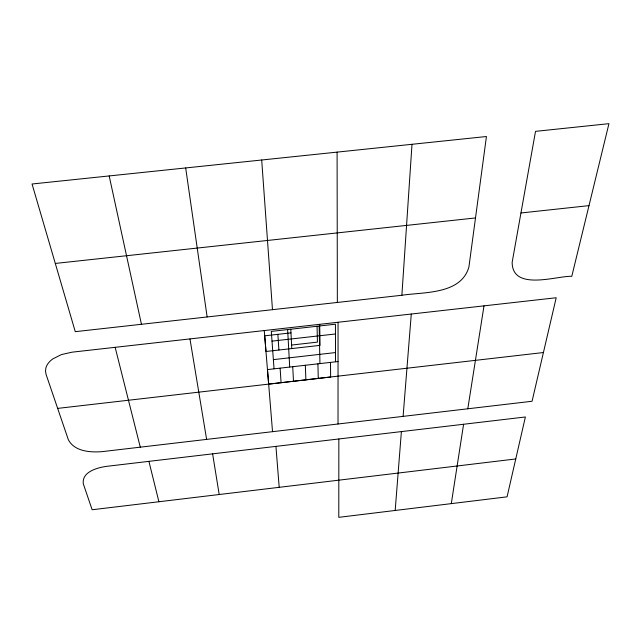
<?xml version="1.0" encoding="UTF-8"?>
<svg xmlns="http://www.w3.org/2000/svg" width="641" height="641" viewBox="0 0 641 641"><rect width="100%" height="100%" fill="white"/><g stroke="black" fill="none" stroke-linecap="round" stroke-linejoin="round"><path stroke-width="0.96" d="M338.023 424.005L338.055 322.263L556.196 297.745L532.062 401.258L102.207 451.633C90.389 452.578 74.508 451.56 68.339 439.726L46.072 374.408L45.511 371.195L45.872 367.918A32.443 18.821 -1.1 0 1 52.754 358.936L61.44 354.577L72.112 352.165L338.055 322.263M338.849 438.973L338.793 517.335L507.071 496.831L525.38 416.979L106.606 466.344C97.376 467.65 81.647 471.784 83.298 483.819L92.144 509.755L515.773 458.956M401.875 295.253C423.533 291.927 461.039 294.716 468.908 267.017L486.439 136.517L32.05 183.999L75.269 331.669L401.875 295.253L412.003 144.305M401.394 431.585L395.176 510.46M403.101 416.362L411.282 314.058M463.595 424.254L451.296 503.634M483.995 305.869L467.802 408.782M520.949 212.98L512.151 262.337C512.271 291.663 557.374 275.59 571.788 276.319L608.95 123.665L535.515 131.357L520.949 212.98L588.991 205.633M57.65 408.389L330.628 376.996L330.5 362.397M543.44 352.534L268.659 384.119L264.252 330.572M273.37 359.641L335.507 352.566M267.465 369.593L338.039 361.532M290.974 332.863L264.725 335.82L265.999 351.492L320.083 345.363L319.667 324.338M272.008 341.132L335.459 333.977M291.607 345.042L317.431 342.126L317.071 326.261M55.302 263.443L475.486 217.94M115.148 347.326L140.291 447.186M148.92 461.368L158.904 501.751M109.178 175.922L141.437 324.266M189.968 338.937L206.618 439.389M212.62 453.868L219.198 494.532M185.682 167.958L207.139 316.942M267.473 369.593L272.529 431.673M275.926 446.384L279.196 487.344M261.696 160.002L272.473 309.667M274.044 368.767L271.295 331.405L335.435 324.194L335.531 361.748M277.857 334.346L278.907 350.034M280.109 368.15L281.079 382.693M287.625 329.57L289.7 366.981M290.79 329.218L291.791 348.568M292.729 366.708L293.49 381.267M305.34 365.266L305.885 379.841M317.928 363.832L318.257 378.414M319.178 326.021L319.939 363.527M337.094 152.101L337.35 302.44"/></g></svg>
